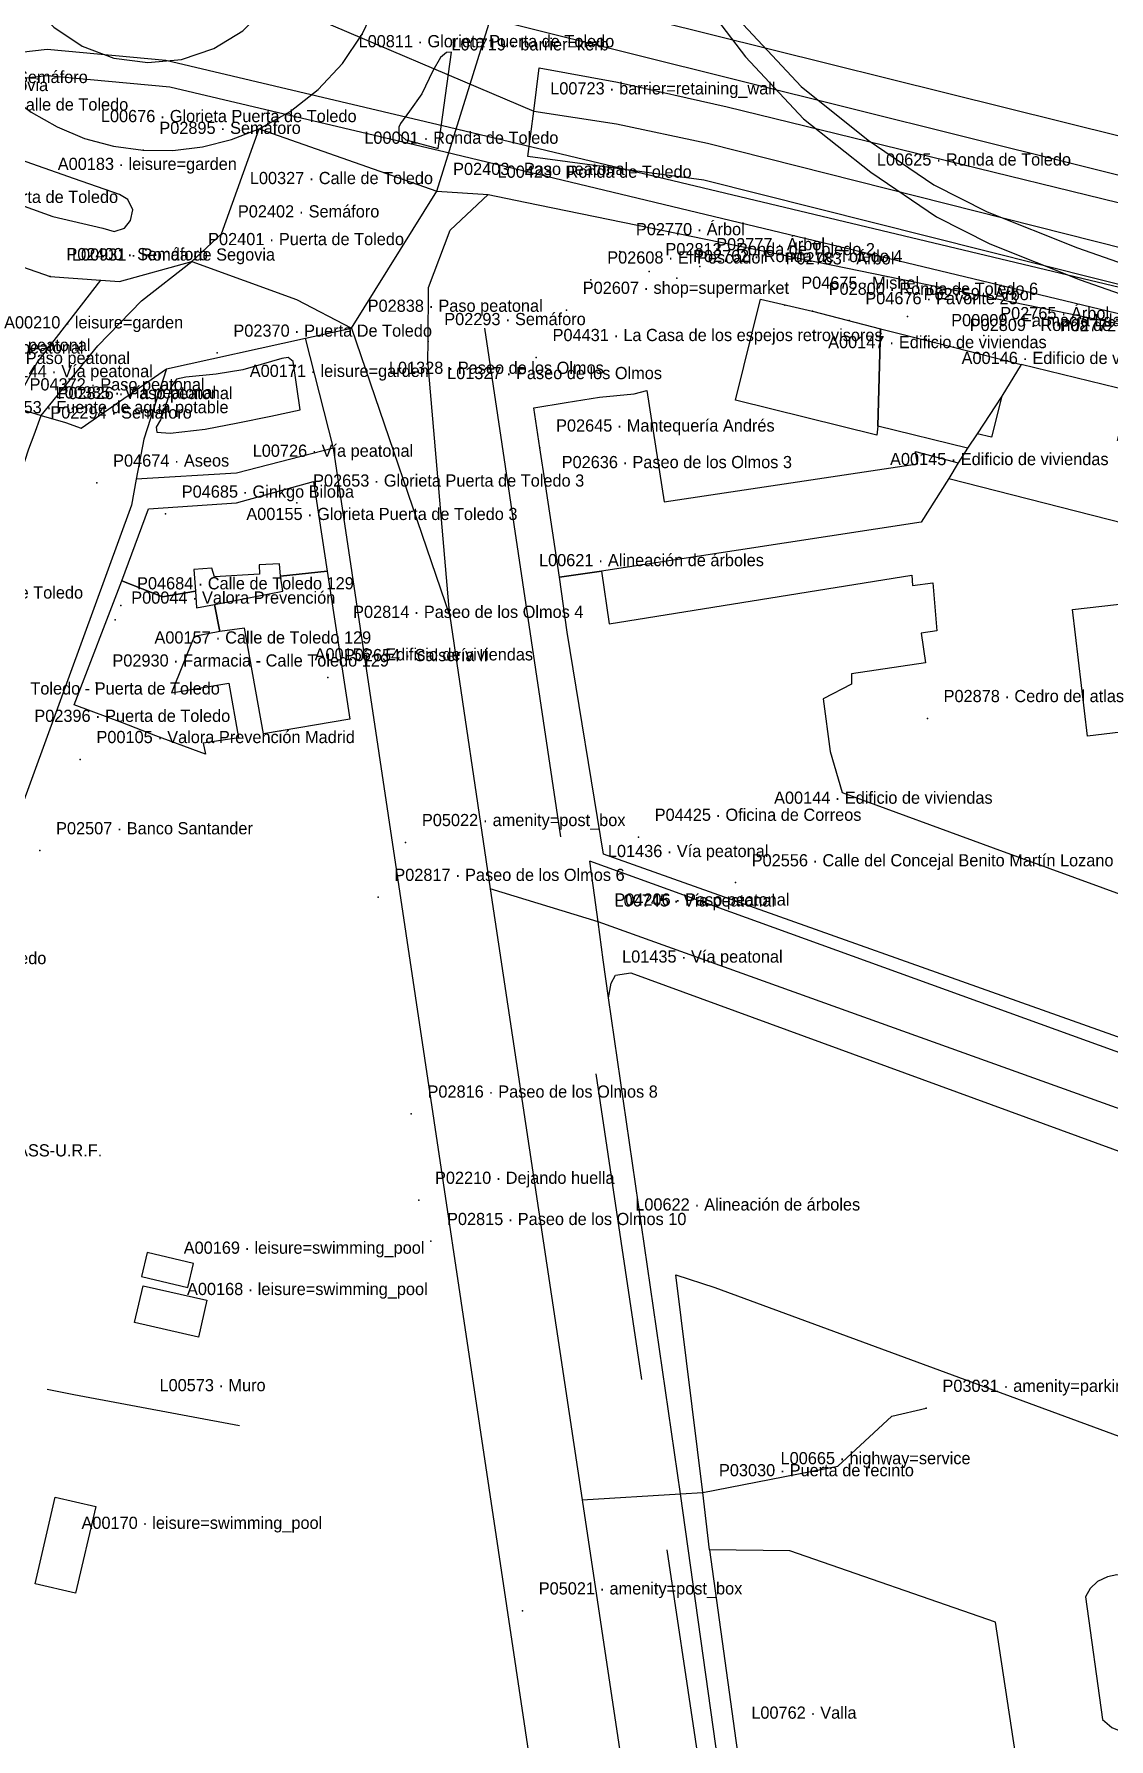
# Model space of a CAD drawing. Header units: metres. Extents: x 436207 to 441321, y 4465685 to 4475088.
# Drawn here: x 439604 to 439736.2, y 4472921.9 to 4473131.6 of the extents above; entities that cross this region are included whole.
import ezdxf

# ---------------------------------------------------------------- set-up
doc = ezdxf.new("R2010")
doc.units = ezdxf.units.M
for name, color, linetype, true_color in [('G_A_BAR', 7, 'CONTINUOUS', 0x333333), ('G_A_EDI', 7, 'CONTINUOUS', 0xa4a4a4), ('G_A_VER', 7, 'CONTINUOUS', 0x4d745d), ('G_L_BAR', 7, 'CONTINUOUS', 0x333333), ('G_L_TRA', 7, 'CONTINUOUS', 0x376b91), ('G_L_VER', 7, 'CONTINUOUS', 0x4d745d), ('G_L_VIA', 7, 'CONTINUOUS', 0x555555), ('G_P_ACC', 7, 'CONTINUOUS', 0xe68241), ('G_P_BAR', 7, 'CONTINUOUS', 0x333333), ('G_P_COM', 7, 'CONTINUOUS', 0xce3b37), ('G_P_DIR', 7, 'CONTINUOUS', 0x756bb1), ('G_P_EQU', 7, 'CONTINUOUS', 0x8e5aa4), ('G_P_MOB', 7, 'CONTINUOUS', 0x268c9e), ('G_P_TRA', 7, 'CONTINUOUS', 0x376b91), ('G_P_UMB', 7, 'CONTINUOUS', 0x9e6a39), ('G_P_VER', 7, 'CONTINUOUS', 0x4d745d), ('T_A_BAR', 7, 'CONTINUOUS', 0x333333), ('T_A_EDI', 7, 'CONTINUOUS', 0xa4a4a4), ('T_A_VER', 7, 'CONTINUOUS', 0x4d745d), ('T_L_BAR', 7, 'CONTINUOUS', 0x333333), ('T_L_VER', 7, 'CONTINUOUS', 0x4d745d), ('T_L_VIA', 7, 'CONTINUOUS', 0x555555), ('T_P_ACC', 7, 'CONTINUOUS', 0xe68241), ('T_P_BAR', 7, 'CONTINUOUS', 0x333333), ('T_P_COM', 7, 'CONTINUOUS', 0xce3b37), ('T_P_DIR', 7, 'CONTINUOUS', 0x756bb1), ('T_P_EQU', 7, 'CONTINUOUS', 0x8e5aa4), ('T_P_MOB', 7, 'CONTINUOUS', 0x268c9e), ('T_P_TRA', 7, 'CONTINUOUS', 0x376b91), ('T_P_UMB', 7, 'CONTINUOUS', 0x9e6a39), ('T_P_VER', 7, 'CONTINUOUS', 0x4d745d)]:
    doc.layers.add(name, color=color, linetype=linetype, true_color=true_color)

msp = doc.modelspace()

# ---------------------------------------------------------------- linework, layer by layer
at = {"layer": 'G_A_BAR'}
msp.add_lwpolyline([(439598.4, 4473117.67), (439597.16, 4473117.75), (439596.32, 4473117.13), (439595.62, 4473116.24), (439595.33, 4473115), (439596.23, 4473114.02), (439599.89, 4473112), (439602.78, 4473110.45), (439606.31, 4473109.18), (439612.48, 4473107.74), (439613.87, 4473107.32), (439615.12, 4473107.72), (439615.89, 4473108.68), (439616.17, 4473110), (439615.56, 4473111.25), (439614.52, 4473111.88), (439608.99, 4473113.79), (439603.04, 4473115.91)], close=True, dxfattribs=at)
at = {"layer": 'G_A_EDI'}
for points in [[(439762.87, 4473226.83), (439787.31, 4473227.5), (439790.07, 4473226.29), (439817.66, 4473159.61), (439819.03, 4473155.66), (439819.53, 4473151.81), (439819.17, 4473147.41), (439817.82, 4473143.14), (439815.83, 4473139.92), (439812.65, 4473136.19), (439787.54, 4473107.07), (439782.92, 4473105.91), (439745.04, 4473117.16), (439665.89, 4473136.9), (439667.47, 4473144.2), (439670.47, 4473148.36), (439675.1, 4473149.72), (439747.22, 4473131.6), (439759.58, 4473206.81), (439761.32, 4473217.39)], [(439693.35, 4473099.01), (439699.73, 4473097.53), (439708.12, 4473095.36), (439707.76, 4473083.39), (439707.64, 4473082.25), (439690.27, 4473086.58)], [(439708.12, 4473095.36), (439714.8, 4473093.67), (439717.08, 4473093.08), (439725.42, 4473090.96), (439723.03, 4473087.08), (439720, 4473082.45), (439718.81, 4473080.69), (439707.76, 4473083.39)], [(439764.65, 4473076.98), (439759.34, 4473078.34), (439753.14, 4473079.95), (439752.57, 4473077.78), (439737.26, 4473081.63), (439738.84, 4473087.68), (439725.42, 4473090.96), (439723.03, 4473087.08), (439721.75, 4473082.02), (439720, 4473082.45), (439718.81, 4473080.69), (439717.66, 4473078.88), (439716.51, 4473076.95), (439761.66, 4473065.42)], [(439665.46, 4473085.65), (439669.47, 4473086.3), (439673.57, 4473086.93), (439677.82, 4473087.34), (439679.36, 4473087.76), (439681.52, 4473074.07), (439712.67, 4473078.73), (439712.4, 4473080.26), (439717.66, 4473078.88), (439716.51, 4473076.95), (439713.09, 4473071.56), (439673.8, 4473065.56), (439668.63, 4473064.81), (439666.9, 4473076.21), (439666.21, 4473080.71)], [(439638.37, 4473076.56), (439640.06, 4473065.52), (439634.31, 4473064.92), (439634.21, 4473066.46), (439631.7, 4473066.32), (439631.72, 4473065.19), (439626.22, 4473064.86), (439625.86, 4473065.9), (439623.68, 4473065.74), (439623.85, 4473063.08), (439619.8, 4473062.39), (439614.79, 4473064.37), (439618.1, 4473073.2), (439628.91, 4473073.94)], [(439731.73, 4473060.82), (439742.92, 4473062.11), (439743.4, 4473058.65), (439752.08, 4473059.63), (439751.74, 4473061.39), (439767.25, 4473063.22), (439766.46, 4473070.12), (439776.33, 4473071.24), (439777.48, 4473061.15), (439767.61, 4473060.03), (439768.49, 4473053.34), (439760.56, 4473052.43), (439761.02, 4473048.53), (439752.53, 4473047.52), (439753.1, 4473042.75), (439743.37, 4473041.67), (439742.79, 4473046.36), (439733.55, 4473045.25)], [(439640.06, 4473065.52), (439641.25, 4473057.79), (439642.86, 4473047.33), (439632.22, 4473045.53), (439629.88, 4473058.54), (439626.86, 4473058.12), (439626.22, 4473061.43), (439634.59, 4473063.1), (439634.31, 4473064.92)], [(439738.94, 4473025.31), (439741.62, 4473006.69), (439674.03, 4473030.75), (439669.59, 4473058.04), (439668.63, 4473064.81), (439673.8, 4473065.56), (439674.75, 4473059.08), (439711.96, 4473065.03), (439712.06, 4473063.77), (439714.54, 4473064.12), (439715.03, 4473058.19), (439713.11, 4473057.91), (439713.66, 4473054.27), (439704.53, 4473052.9), (439704.56, 4473051.65), (439701.04, 4473049.84), (439701.93, 4473043.37), (439703.41, 4473038.33), (439721.98, 4473031.52)], [(439614.79, 4473064.37), (439619.8, 4473062.39), (439623.85, 4473063.08), (439623.99, 4473061.05), (439626.22, 4473061.43), (439626.86, 4473058.12), (439623.72, 4473057.51), (439620.9, 4473050.56), (439627.96, 4473051.77), (439629.15, 4473045.06), (439624.82, 4473044.38), (439625.1, 4473043.04), (439618.99, 4473045.29), (439614.87, 4473046.88), (439608.96, 4473049.08)]]:
    msp.add_lwpolyline(points, close=True, dxfattribs=at)
at = {"layer": 'G_A_VER'}
for points in [[(439619.57, 4473084.16), (439619.03, 4473083.26), (439619.1, 4473082.64), (439620.75, 4473082.5), (439625.06, 4473083.01), (439629.06, 4473083.78), (439633.12, 4473084.6), (439636.75, 4473085.37), (439635.89, 4473091.31), (439635.27, 4473091.81), (439634.47, 4473091.69), (439629.67, 4473090.32), (439626.4, 4473089.79), (439622.66, 4473089.4), (439621.54, 4473089.17), (439620.81, 4473088.11), (439620.46, 4473086.75)], [(439617.23, 4472978.78), (439622.92, 4472977.44), (439623.61, 4472980.37), (439617.93, 4472981.72)], [(439687.74, 4472977.42), (439749.68, 4472954.62), (439755.11, 4472914.29), (439786.12, 4472902.79), (439789.72, 4472873.4), (439728.42, 4472895.51), (439722.23, 4472936.27), (439696.94, 4472945.03), (439687.08, 4472945.16), (439686.24, 4472952.21), (439682.95, 4472978.99)], [(439617.42, 4472977.64), (439625.25, 4472975.88), (439624.22, 4472971.34), (439616.38, 4472973.12)], [(439606.6, 4472951.66), (439611.59, 4472950.51), (439609.11, 4472939.83), (439604.13, 4472940.97)], [(439735.41, 4472924.28), (439736.54, 4472923.3), (439737.93, 4472922.72), (439739.44, 4472922.61), (439741.02, 4472923.05), (439742.35, 4472924.01), (439743.26, 4472925.38), (439742.83, 4472928.86), (439741.14, 4472940.25), (439740.61, 4472940.98), (439739.58, 4472941.51), (439738.54, 4472941.91), (439737.16, 4472942.08), (439736.02, 4472941.86), (439734.81, 4472941.25), (439733.91, 4472940.39), (439733.3, 4472939.38)]]:
    msp.add_lwpolyline(points, close=True, dxfattribs=at)
at = {"layer": 'G_L_BAR'}
for points in [[(439603.6, 4473135.5), (439606.46, 4473132.45), (439609.93, 4473130.13), (439613.83, 4473128.65), (439617.99, 4473128.09), (439622.15, 4473128.49), (439626.11, 4473129.81), (439629.68, 4473132), (439632.65, 4473134.93), (439634.86, 4473138.47), (439636.23, 4473142.41), (439636.65, 4473146.56), (439636.13, 4473150.69), (439634.74, 4473154.46), (439632.56, 4473157.83), (439629.69, 4473160.65), (439626.27, 4473162.78), (439622.46, 4473164.11), (439618.46, 4473164.57), (439614.45, 4473164.16), (439610.63, 4473162.88), (439607.19, 4473160.8), (439604.28, 4473158.03)], [(439653.71, 4473117.55), (439655.33, 4473129.37), (439654.74, 4473129.32), (439654.01, 4473128.72), (439653.05, 4473127.1), (439651.7, 4473124.24), (439650.19, 4473122.14), (439649.06, 4473120.62), (439648.86, 4473120.16), (439648.89, 4473119.39), (439649.72, 4473118.58), (439653.71, 4473117.55)], [(439762.65, 4473094.45), (439686.4, 4473113.65), (439664.73, 4473116.54), (439665.49, 4473122.14), (439666.13, 4473127.46), (439675.77, 4473125.67), (439689.24, 4473122.66), (439764.29, 4473104.3)], [(439605.62, 4472964.91), (439608.9, 4472964.28), (439629.26, 4472960.44)], [(439687.08, 4472945.16), (439692.55, 4472905.4), (439698.33, 4472906.19)]]:
    msp.add_lwpolyline(points, dxfattribs=at)
at = {"layer": 'G_L_TRA'}
for points in [[(439682.66, 4473140.46), (439691.51, 4473128.82), (439698.64, 4473121.19), (439706.91, 4473114.62), (439714.98, 4473109.13), (439721.54, 4473105.8), (439732.65, 4473101.36), (439745.64, 4473096.83), (439751.16, 4473095.28), (439762.43, 4473092.18), (439866.81, 4473066.5), (439894.41, 4473059.58), (439916.1, 4473055.15), (439928.89, 4473053.62), (439944.6, 4473052.51), (439958.02, 4473052.72), (439973.89, 4473055.45), (439988.53, 4473057.58)], [(439691.2, 4473132.77), (439698.33, 4473125.15), (439706.6, 4473118.57), (439714.67, 4473113.08), (439721.23, 4473109.75), (439732.35, 4473105.31), (439745.33, 4473100.78), (439750.86, 4473099.24), (439762.13, 4473096.14), (439866.51, 4473070.46), (439894.1, 4473063.53), (439915.79, 4473059.11), (439928.58, 4473057.57), (439944.29, 4473056.47), (439957.71, 4473056.67), (439973.58, 4473058.39), (439988.22, 4473060.51)], [(439655.12, 4473120.1), (439620.22, 4473128.36), (439605.62, 4473129.69), (439589.63, 4473127.87), (439567.69, 4473117.17), (439281.13, 4472922.48), (439271.6, 4472916.26), (439261.63, 4472910.72), (439251.31, 4472905.9), (439240.66, 4472901.8), (439232.49, 4472899.23), (439224.2, 4472897.09), (439215.81, 4472895.39), (439006.51, 4472867.06), (438990.9, 4472865.03), (438526.63, 4472802.18), (438363.26, 4472756.16), (438183.66, 4472706.12), (438017.38, 4472592.85), (437865.29, 4472522.28), (437734.56, 4472481.28), (436955.89, 4472361.26)], [(436956.76, 4472358.3), (437736.67, 4472478.23), (437866.98, 4472519.32), (438018.93, 4472589.26), (438185.58, 4472702.84), (438527.8, 4472798.43), (439216.2, 4472892.49), (439225.28, 4472894.16), (439234.24, 4472896.36), (439243.05, 4472899.09), (439251.69, 4472902.34), (439260.04, 4472906.06), (439268.16, 4472910.27), (439276.02, 4472914.95), (439283.58, 4472920.09), (439568.72, 4473113.73), (439590.66, 4473124.89), (439605.62, 4473126.52), (439620.71, 4473125.1), (439654.56, 4473117.13)], [(440444.8, 4472980.12), (440428.01, 4472978.49), (440402.61, 4472976.46), (440385.77, 4472975.02), (440358.99, 4472973.71), (440313.17, 4472973.78), (440280.98, 4472975.69), (440250.57, 4472977.88), (439655.12, 4473120.1)], [(439654.56, 4473117.13), (440249.68, 4472974.22), (440280.5, 4472971.62), (440313.82, 4472969.65), (440357.08, 4472970.21), (440386.04, 4472971.57), (440423.39, 4472974.34), (440445.09, 4472976.11)]]:
    msp.add_lwpolyline(points, dxfattribs=at)
at = {"layer": 'G_L_VER'}
for points in [[(439668.78, 4473032.86), (439659.43, 4473095.44)], [(439678.76, 4472966.11), (439673.15, 4473003.7)], [(439692.34, 4472875.31), (439681.89, 4472945.17)]]:
    msp.add_lwpolyline(points, dxfattribs=at)
at = {"layer": 'G_L_VIA'}
for points in [[(439607.86, 4473083.81), (439609.8, 4473083.14), (439620.28, 4473090.42), (439637.38, 4473094.19), (439643.04, 4473095.44), (439653.55, 4473112.27), (439660.16, 4473133.46), (439667.72, 4473156.76), (439667.23, 4473169.4), (439662.68, 4473180.66), (439645.6, 4473194.47), (439637.9, 4473200.71), (439630.4, 4473203.22), (439628.52, 4473203.12), (439608.92, 4473202.09), (439602.37, 4473198.91), (439595.28, 4473195.45), (439586.68, 4473191.41), (439579.9, 4473188.23)], [(439498.05, 4473194.53), (439561.29, 4473165.76), (439605.72, 4473147.57), (439665.49, 4473122.14)], [(439631.71, 4473119.95), (439635.51, 4473122.1), (439638.95, 4473124.8), (439641.93, 4473127.99), (439644.38, 4473131.59), (439646.26, 4473135.52), (439647.53, 4473139.69)], [(439593.96, 4473132.82), (439595.84, 4473129.67), (439598.1, 4473126.79), (439600.72, 4473124.22), (439603.65, 4473122), (439606.84, 4473120.18), (439610.23, 4473118.77), (439613.78, 4473117.81), (439617.42, 4473117.32), (439621.09, 4473117.29), (439624.74, 4473117.72), (439628.3, 4473118.62), (439631.71, 4473119.95)], [(439883.33, 4473071.79), (439795.7, 4473097.15), (439759.69, 4473108.68), (439663.31, 4473132.68), (439660.16, 4473133.46)], [(439665.49, 4473122.14), (439675.63, 4473120.58), (439686.83, 4473118.2), (439745.55, 4473103.34)], [(439623.42, 4473103.64), (439627.08, 4473107.05), (439631.71, 4473119.95)], [(439631.71, 4473119.95), (439653.55, 4473112.27)], [(439655.14, 4473060.02), (439652.44, 4473091.43), (439652.46, 4473093.8), (439652.51, 4473100.43), (439655.18, 4473107.47), (439659.85, 4473111.88)], [(439653.55, 4473112.27), (439659.85, 4473111.88), (439664.41, 4473110.94)], [(439664.41, 4473110.94), (439753.5, 4473092.7), (439790.01, 4473084), (439798.61, 4473081.88), (439890.99, 4473059.57)], [(439590.48, 4473107.19), (439593.98, 4473105.97), (439605.99, 4473101.79), (439612.22, 4473101.34), (439614.54, 4473101.18), (439623.42, 4473103.64)], [(439547.29, 4472920.94), (439592.86, 4473048.37), (439603.38, 4473080.58), (439604.02, 4473082.31), (439604.9, 4473084.7), (439611.87, 4473093.24), (439617.23, 4473098.79), (439623.42, 4473103.64)], [(439623.42, 4473103.64), (439636.29, 4473098.96), (439643.04, 4473095.44), (439655.14, 4473060.02)], [(439545.32, 4472932.34), (439601.46, 4473085.77), (439604.38, 4473091.21), (439612.22, 4473101.34)], [(439620.28, 4473090.42), (439617.52, 4473081.79), (439616.59, 4473076.86), (439615.99, 4473073.65), (439561.51, 4472924.3), (439562, 4472921.16), (439562.81, 4472920.86), (439666.04, 4472883.37), (439668.78, 4472883.77), (439670.06, 4472885.43), (439640.84, 4473080.66), (439637.38, 4473094.19)], [(439601.46, 4473085.77), (439604.9, 4473084.7), (439607.86, 4473083.81)], [(439640.84, 4473080.66), (439628.9, 4473077.61), (439616.59, 4473076.86)], [(439655.14, 4473060.02), (439660.12, 4473026.45), (439671.4, 4472951.33), (439683.56, 4472870.34), (439685.77, 4472855.87), (439693.17, 4472802.3), (439699.69, 4472760.36), (439701.17, 4472749.77)], [(439672.78, 4473026.86), (439672.37, 4473029.88)], [(439796.23, 4472985.05), (439672.37, 4473029.88)], [(439674.01, 4473017.72), (439673.38, 4473022.4), (439672.78, 4473026.86)], [(439906.92, 4472938.99), (439897.56, 4472942.16), (439846.08, 4472960.7), (439793.9, 4472979.15), (439673.38, 4473022.4), (439660.12, 4473026.45)], [(439674.65, 4473013.05), (439674.01, 4473017.72)], [(439690.37, 4472903.21), (439683.53, 4472952.05), (439674.65, 4473013.05), (439674.97, 4473014.87), (439675.51, 4473015.86), (439677.42, 4473016.12)], [(439677.42, 4473016.12), (439780.96, 4472978.29), (439792, 4472974.25), (439843.97, 4472955.27), (439892.48, 4472937.55), (439898.17, 4472935.4), (439900.53, 4472933.89), (439901.48, 4472931.7), (439910.77, 4472853.48)], [(439671.4, 4472951.33), (439683.53, 4472952.05), (439686.24, 4472952.21), (439702.84, 4472955.46), (439709.48, 4472961.59), (439713.73, 4472962.59)]]:
    msp.add_lwpolyline(points, dxfattribs=at)
at = {"layer": 'G_P_ACC'}
for p in [(439644.38, 4473131.59), (439617.42, 4473117.32), (439653.55, 4473112.27), (439627.08, 4473107.05), (439605.99, 4473101.79), (439643.04, 4473095.44), (439652.46, 4473093.8), (439604.9, 4473084.7), (439673.38, 4473022.4)]:
    msp.add_point(p, dxfattribs=at)
at = {"layer": 'G_P_BAR'}
msp.add_point((439686.24, 4472952.21), dxfattribs=at)
at = {"layer": 'G_P_COM'}
for p in [(439696.36, 4473098.27), (439669.49, 4473097.65), (439665.78, 4473091.84), (439666.21, 4473080.71), (439620.18, 4473072.58), (439614.68, 4473061.3)]:
    msp.add_point(p, dxfattribs=at)
at = {"layer": 'G_P_DIR'}
for p in [(439679.66, 4473102.4), (439683.05, 4473101.56), (439699.73, 4473097.53), (439717.08, 4473093.08), (439666.9, 4473076.21), (439641.25, 4473057.79), (439690.27, 4473027.23), (439646.32, 4473025.44), (439650.4, 4472998.78), (439652.8, 4472983.11)]:
    msp.add_point(p, dxfattribs=at)
at = {"layer": 'G_P_EQU'}
for p in [(439672.5, 4473101.38), (439704.24, 4473096.37), (439714.8, 4473093.67), (439636.33, 4473073.94), (439613.97, 4473059.54), (439640.12, 4473052.47), (439649.71, 4473032.18), (439678.34, 4473032.83), (439651.32, 4472988.18), (439713.73, 4472962.59), (439664.08, 4472937.67)]:
    msp.add_point(p, dxfattribs=at)
at = {"layer": 'G_P_MOB'}
msp.add_point((439611.74, 4473076.4), dxfattribs=at)
at = {"layer": 'G_P_TRA'}
for p in [(439623.42, 4473103.64), (439626.53, 4473092.38)]:
    msp.add_point(p, dxfattribs=at)
at = {"layer": 'G_P_UMB'}
for p in [(439611.65, 4473051.81), (439609.69, 4473042.39), (439604.72, 4473031.17)]:
    msp.add_point(p, dxfattribs=at)
at = {"layer": 'G_P_VER'}
for p in [(439676.03, 4473104.86), (439685.9, 4473103.01), (439694.43, 4473101.27), (439711.41, 4473096.88), (439720.83, 4473094.53), (439728.17, 4473093.04), (439735.81, 4473091.23), (439713.87, 4473047.43)]:
    msp.add_point(p, dxfattribs=at)

# ---------------------------------------------------------------- texts
at = {"layer": 'T_A_BAR'}
for s, p in [('A00183 · leisure=garden', (439606.93, 4473114.89)), ('A00210 · leisure=garden', (439600.33, 4473095.4))]:
    msp.add_text(s, height=1.5, dxfattribs=at).set_placement(p)
at = {"layer": 'T_A_EDI'}
for s, p in [('A00147 · Edificio de viviendas', (439701.67, 4473092.97)), ('A00146 · Edificio de viviendas', (439718.08, 4473091.02)), ('A00145 · Edificio de viviendas', (439709.28, 4473078.58)), ('A00155 · Glorieta Puerta de Toledo 3', (439630.12, 4473071.83)), ('A00157 · Calle de Toledo 129', (439618.82, 4473056.64)), ('A00156 · Edificio de viviendas', (439638.51, 4473054.56)), ('A00144 · Edificio de viviendas', (439695.02, 4473036.93))]:
    msp.add_text(s, height=1.5, dxfattribs=at).set_placement(p)
at = {"layer": 'T_A_VER'}
for s, p in [('A00171 · leisure=garden', (439630.54, 4473089.43)), ('A00169 · leisure=swimming_pool', (439622.42, 4472981.58)), ('A00168 · leisure=swimming_pool', (439622.82, 4472976.5)), ('A00170 · leisure=swimming_pool', (439609.85, 4472947.74))]:
    msp.add_text(s, height=1.5, dxfattribs=at).set_placement(p)
at = {"layer": 'T_L_BAR'}
for s, p in [('L00719 · barrier=kerb', (439655.34, 4473129.59)), ('L00723 · barrier=retaining_wall', (439667.49, 4473124.18)), ('L00573 · Muro', (439619.44, 4472964.67)), ('L00762 · Valla', (439692.22, 4472924.39))]:
    msp.add_text(s, height=1.5, dxfattribs=at).set_placement(p)
at = {"layer": 'T_L_VER'}
for s, p in [('L00621 · Alineación de árboles', (439666.11, 4473066.15)), ('L00622 · Alineación de árboles', (439677.95, 4472986.9))]:
    msp.add_text(s, height=1.5, dxfattribs=at).set_placement(p)
at = {"layer": 'T_L_VIA'}
for s, p in [('L00811 · Glorieta Puerta de Toledo', (439643.92, 4473129.98)), ('L01390 · Ronda de Segovia', (439580.76, 4473124.59)), ('L00932 · Calle de Toledo', (439593.07, 4473122.2)), ('L00676 · Glorieta Puerta de Toledo', (439612.23, 4473120.77)), ('L00001 · Ronda de Toledo', (439644.63, 4473118.11)), ('L00625 · Ronda de Toledo', (439707.67, 4473115.43)), ('L00423 · Ronda de Toledo', (439661.02, 4473113.93)), ('L00327 · Calle de Toledo', (439630.55, 4473113.15)), ('L00931 · Ronda de Segovia', (439608.67, 4473103.74)), ('L00384 · Vía peatonal', (439590.36, 4473092.31)), ('L00144 · Vía peatonal', (439598.88, 4473089.4)), ('L01328 · Paseo de los Olmos', (439647.65, 4473089.81)), ('L01327 · Paseo de los Olmos', (439654.81, 4473089.16)), ('L00385 · Vía peatonal', (439606.66, 4473086.78)), ('L00726 · Vía peatonal', (439630.9, 4473079.61)), ('L01436 · Vía peatonal', (439674.58, 4473030.37)), ('L00745 · Vía peatonal', (439675.4, 4473024.29)), ('L00868 · Calle de Toledo', (439583, 4473017.2)), ('L01435 · Vía peatonal', (439676.33, 4473017.39)), ('L00665 · highway=service', (439695.82, 4472955.69))]:
    msp.add_text(s, height=1.5, dxfattribs=at).set_placement(p)
at = {"layer": 'T_P_ACC'}
for s, p in [('P02405 · Semáforo', (439593.22, 4473125.58)), ('P02895 · Semáforo', (439619.42, 4473119.32)), ('P02403 · Paso peatonal', (439655.55, 4473114.27)), ('P02402 · Semáforo', (439629.08, 4473109.05)), ('P02400 · Semáforo', (439607.99, 4473103.79)), ('P02838 · Paso peatonal', (439645.04, 4473097.44)), ('P02293 · Semáforo', (439654.46, 4473095.8)), ('P02825 · Paso peatonal', (439589.44, 4473092.61)), ('P04440 · Paso peatonal', (439594.29, 4473091.02)), ('P04372 · Paso peatonal', (439603.46, 4473087.77)), ('P02826 · Paso peatonal', (439606.9, 4473086.7)), ('P02294 · Semáforo', (439606.02, 4473084.31)), ('P04206 · Paso peatonal', (439675.38, 4473024.4))]:
    msp.add_text(s, height=1.5, dxfattribs=at).set_placement(p)
at = {"layer": 'T_P_BAR'}
msp.add_text('P03030 · Puerta de recinto', height=1.5, dxfattribs=at).set_placement((439688.24, 4472954.21))
at = {"layer": 'T_P_COM'}
for s, p in [('P02607 · shop=supermarket', (439671.49, 4473099.65)), ('P04675 · Mishel', (439698.36, 4473100.27)), ('P04431 · La Casa de los espejos retrovisores', (439667.78, 4473093.84)), ('P02645 · Mantequería Andrés', (439668.21, 4473082.71)), ('P04685 · Ginkgo Biloba', (439622.18, 4473074.58)), ('P04684 · Calle de Toledo 129', (439616.68, 4473063.3)), ('P02508 · SIASS-U.R.F.', (439591.33, 4472993.55))]:
    msp.add_text(s, height=1.5, dxfattribs=at).set_placement(p)
at = {"layer": 'T_P_DIR'}
for s, p in [('P02813 · Ronda de Toledo 2', (439681.66, 4473104.4)), ('P02762 · Ronda de Toledo 4', (439685.05, 4473103.56)), ('P02800 · Ronda de Toledo 6', (439701.73, 4473099.53)), ('P02809 · Ronda de Toledo 8', (439719.08, 4473095.08)), ('P02636 · Paseo de los Olmos 3', (439668.9, 4473078.21)), ('P02814 · Paseo de los Olmos 4', (439643.25, 4473059.79)), ('P02817 · Paseo de los Olmos 6', (439648.32, 4473027.44)), ('P02556 · Calle del Concejal Benito Martín Lozano 1A;1B;3', (439692.27, 4473029.23)), ('P02816 · Paseo de los Olmos 8', (439652.4, 4473000.78)), ('P02815 · Paseo de los Olmos 10', (439654.8, 4472985.11))]:
    msp.add_text(s, height=1.5, dxfattribs=at).set_placement(p)
at = {"layer": 'T_P_EQU'}
for s, p in [('P04355 · Glorieta Puerta de Toledo', (439582.68, 4473110.83)), ('P02608 · El Pescador', (439674.5, 4473103.38)), ('P04676 · Favorite 23', (439706.24, 4473098.37)), ('P00009 · Farmacia Ldas Ulierte', (439716.8, 4473095.67)), ('P02653 · Glorieta Puerta de Toledo 3', (439638.33, 4473075.94)), ('P00044 · Valora Prevención', (439615.97, 4473061.54)), ('P02654 · Salsería II', (439642.12, 4473054.47)), ('P05022 · amenity=post_box', (439651.71, 4473034.18)), ('P04425 · Oficina de Correos', (439680.34, 4473034.83)), ('P02210 · Dejando huella', (439653.32, 4472990.18)), ('P03031 · amenity=parking_entrance', (439715.73, 4472964.59)), ('P05021 · amenity=post_box', (439666.08, 4472939.67))]:
    msp.add_text(s, height=1.5, dxfattribs=at).set_placement(p)
at = {"layer": 'T_P_MOB'}
for s, p in [('P02253 · Fuente de agua potable', (439598.04, 4473084.97)), ('P04674 · Aseos', (439613.74, 4473078.4))]:
    msp.add_text(s, height=1.5, dxfattribs=at).set_placement(p)
at = {"layer": 'T_P_TRA'}
for s, p in [('P02401 · Puerta de Toledo', (439625.42, 4473105.64)), ('P02370 · Puerta De Toledo', (439628.53, 4473094.38)), ('P04919 · Toledo - Puerta de Toledo', (439578.04, 4473062.17)), ('P04893 · Toledo - Puerta de Toledo', (439594.86, 4473050.37)), ('P02396 · Puerta de Toledo', (439604.05, 4473047))]:
    msp.add_text(s, height=1.5, dxfattribs=at).set_placement(p)
at = {"layer": 'T_P_UMB'}
for s, p in [('P02930 · Farmacia - Calle Toledo 129', (439613.65, 4473053.81)), ('P00105 · Valora Prevención Madrid', (439611.69, 4473044.39)), ('P02507 · Banco Santander', (439606.72, 4473033.17))]:
    msp.add_text(s, height=1.5, dxfattribs=at).set_placement(p)
at = {"layer": 'T_P_VER'}
for s, p in [('P02770 · Árbol', (439678.03, 4473106.86)), ('P02777 · Árbol', (439687.9, 4473105.01)), ('P02783 · Árbol', (439696.43, 4473103.27)), ('P02759 · Árbol', (439713.41, 4473098.88)), ('P02765 · Árbol', (439722.83, 4473096.53)), ('P02772 · Árbol', (439730.17, 4473095.04)), ('P02878 · Cedro del atlas', (439715.87, 4473049.43))]:
    msp.add_text(s, height=1.5, dxfattribs=at).set_placement(p)

doc.saveas('drawing.dxf')
